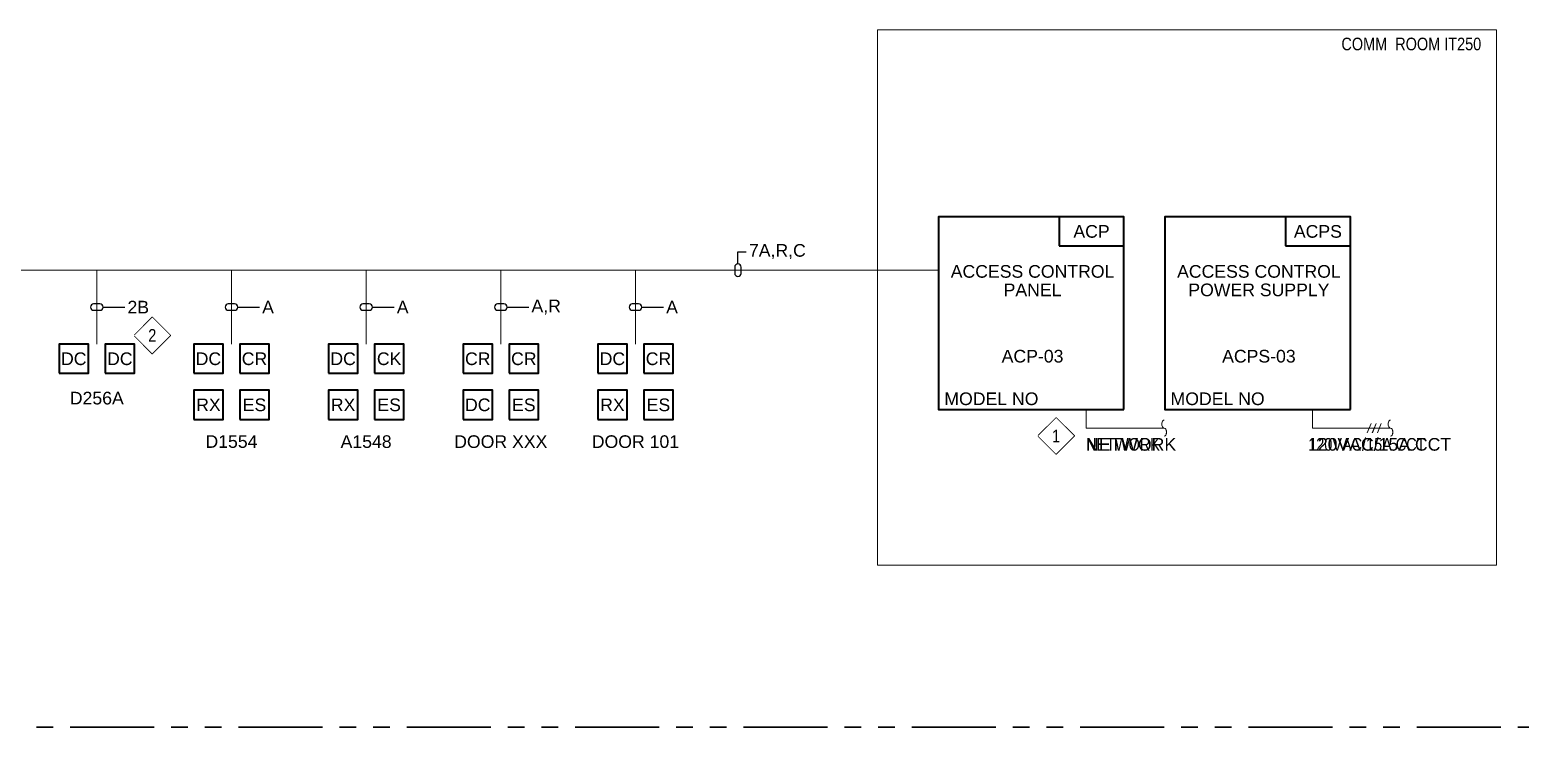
# Model space of a CAD drawing. Header units: inches. Extents: x 84 to 207, y -12 to 77.
# Drawn here: x 95.74 to 106.81, y 71.17 to 76.35 of the extents above; entities that cross this region are included whole.
import ezdxf
from ezdxf import colors
from ezdxf.entities.mleader import LeaderData, LeaderLine
from ezdxf.enums import TextEntityAlignment as Align
from ezdxf.math import Vec2, Vec3

# ---------------------------------------------------------------- set-up
doc = ezdxf.new("R2010")
doc.units = ezdxf.units.IN
doc.header["$MEASUREMENT"] = 0
doc.set_wipeout_variables(frame=1)
doc.linetypes.add('PHANTOM2', pattern=[1.25, 0.625, -0.125, 0.125, -0.125, 0.125, -0.125])
for name, color, linetype, lineweight in [('E-SEC-WIRE', 6, 'Continuous', 18), ('E-SERT-ACCS', 23, 'Continuous', 40), ('F-ALRM-WIRE-DTCT', 151, 'Continuous', 35), ('F-ANNO-TEXT', 7, 'Continuous', 25), ('F-ANNO-WIPE', 7, 'Continuous', 0), ('F-CTRL-PANL', 23, 'Continuous', 40), ('S-ANNO-DIMS', 2, 'Continuous', 25)]:
    doc.layers.add(name, color=color, linetype=linetype, lineweight=lineweight)
doc.styles.add('Body', font='', dxfattribs={"height": 0.09375})
doc.styles.add('MtXpl_Arial_Narrow', font='arial.ttf')
doc.styles.get('Body').set_extended_font_data('Arial Narrow')

# ---------------------------------------------------------------- blocks, each defined once
blk = doc.blocks.new('AC_Card_Reader')
blk.add_wipeout([(-0.109, 0), (-0.109, -0.217), (0.109, -0.217), (0.109, 0)]).dxf.layer = 'E-SERT-ACCS'
at = {"layer": 'E-SERT-ACCS', "color": 0, "linetype": 'ByBlock', "lineweight": -2}
blk.add_lwpolyline([(-0.109, -0.217), (0.109, -0.217), (0.109, 0), (-0.109, 0)], close=True, dxfattribs=at)
at = {"layer": 'E-SERT-ACCS', "color": 7, "style": 'MtXpl_Arial_Narrow', "flags": 8}
blk.add_attdef('MODELNO.', text='', height=0.0938, dxfattribs=at).set_placement((0.109, 0), align=Align.BOTTOM_LEFT)
blk.add_attdef('DEVICE_TYPE', text='', height=0.0938, dxfattribs=at).set_placement((0, -0.109), align=Align.MIDDLE)
blk = doc.blocks.new('DC_Door_Contact_Recessed')
blk.add_wipeout([(-0.109, 0), (-0.109, -0.217), (0.109, -0.217), (0.109, 0)]).dxf.layer = 'E-SERT-ACCS'
at = {"layer": 'E-SERT-ACCS', "color": 0, "linetype": 'ByBlock', "lineweight": -2}
blk.add_lwpolyline([(-0.109, -0.217), (0.109, -0.217), (0.109, 0), (-0.109, 0)], close=True, dxfattribs=at)
at = {"layer": 'E-SERT-ACCS', "color": 7, "style": 'MtXpl_Arial_Narrow', "flags": 8}
blk.add_attdef('MODELNO.', text='', height=0.0938, dxfattribs=at).set_placement((0.109, 0), align=Align.BOTTOM_LEFT)
blk.add_attdef('DEVICE_TYPE', text='', height=0.0938, dxfattribs=at).set_placement((0, -0.109), align=Align.MIDDLE)
blk = doc.blocks.new('RX_Motion_REX')
blk.add_wipeout([(-0.109, 0), (-0.109, -0.217), (0.109, -0.217), (0.109, 0)]).dxf.layer = 'E-SERT-ACCS'
at = {"layer": 'E-SERT-ACCS', "color": 0, "linetype": 'ByBlock', "lineweight": -2}
blk.add_lwpolyline([(-0.109, -0.217), (0.109, -0.217), (0.109, 0), (-0.109, 0)], close=True, dxfattribs=at)
at = {"layer": 'E-SERT-ACCS', "color": 7, "style": 'MtXpl_Arial_Narrow', "flags": 8}
blk.add_attdef('MODELNO.', text='', height=0.0938, dxfattribs=at).set_placement((0.109, 0), align=Align.BOTTOM_LEFT)
blk.add_attdef('DEVICE_TYPE', text='', height=0.0938, dxfattribs=at).set_placement((0, -0.109), align=Align.MIDDLE)
blk = doc.blocks.new('ES_Electric_Strike')
blk.add_wipeout([(-0.109, 0), (-0.109, -0.217), (0.109, -0.217), (0.109, 0)]).dxf.layer = 'E-SERT-ACCS'
at = {"layer": 'E-SERT-ACCS', "color": 0, "linetype": 'ByBlock', "lineweight": -2}
blk.add_lwpolyline([(-0.109, -0.217), (0.109, -0.217), (0.109, 0), (-0.109, 0)], close=True, dxfattribs=at)
at = {"layer": 'E-SERT-ACCS', "color": 7, "style": 'MtXpl_Arial_Narrow', "flags": 8}
blk.add_attdef('MODELNO.', text='', height=0.0938, dxfattribs=at).set_placement((0.109, 0), align=Align.BOTTOM_LEFT)
blk.add_attdef('DEVICE_TYPE', text='', height=0.0938, dxfattribs=at).set_placement((0, -0.109), align=Align.MIDDLE)
blk = doc.blocks.new('WireTagLoop')
at = {"color": 0, "linetype": 'ByBlock', "lineweight": -2}
blk.add_lwpolyline([(-0.5, 0.5, 0.999484), (-0.5, -0.5), (0.5, -0.5, 0.999484), (0.5, 0.5, 0.000258)], format="xyb", close=True, dxfattribs=at)
blk = doc.blocks.new('ACP_Access_Control_Panel')
blk.add_wipeout([(-0.241, 0), (-0.241, -0.217), (0.241, -0.217), (0.241, 0)])
at = {"color": 0, "linetype": 'ByBlock', "lineweight": -2}
blk.add_lwpolyline([(-0.241, -0.217), (0.241, -0.217), (0.241, 0), (-0.241, 0)], close=True, dxfattribs=at)
at = {"layer": 'E-SERT-ACCS', "color": 7, "style": 'MtXpl_Arial_Narrow', "flags": 8}
blk.add_attdef('MODELNO.', text='', height=0.0938, dxfattribs=at).set_placement((0.241, 0), align=Align.BOTTOM_LEFT)
blk.add_attdef('DEVICE_TYPE', text='', height=0.0938, dxfattribs=at).set_placement((0, -0.109), align=Align.MIDDLE)
blk = doc.blocks.new('ACP_FULL')
at = {"layer": 'E-SEC-WIRE'}
for q in [(0.408, -1.43), (0.987, -1.569)]:
    blk.add_line((0.408, -1.569), q, dxfattribs=at)
for centre, start_param, end_param in [((0.987, -1.539), 0, 3.141593), ((0.987, -1.599), 3.141593, 6.283185)]:
    blk.add_ellipse(centre, major_axis=(0, 0.03), ratio=0.590571, start_param=start_param, end_param=end_param, dxfattribs=at)
at = {"layer": 'E-SERT-ACCS'}
ref = blk.add_blockref('ACP_Access_Control_Panel', (0.448, 0), dxfattribs=at)
ref.add_attrib('DEVICE_TYPE', 'ACP', dxfattribs={"color": 7, "height": 0.0938, "style": 'MtXpl_Arial_Narrow'}).set_placement((0.448, -0.109), align=Align.MIDDLE)
at = {"layer": 'E-SERT-ACCS', "color": 7, "style": 'MtXpl_Arial_Narrow', "flags": 8}
blk.add_attdef('PANEL_ID', text='', height=0.0938, dxfattribs=at).set_placement((0.01, -1.036), align=Align.MIDDLE)
blk.add_attdef('MODELNO.', text='', height=0.0938, dxfattribs=at).set_placement((-0.645, -1.426), align=Align.BOTTOM_LEFT)
at = {"layer": 'F-ANNO-TEXT', "style": 'MtXpl_Arial_Narrow'}
for s, height, p in [('ACCESS CONTROL', 0.09375, (0.01, -0.406)), ('PANEL', 0.0938, (0.01, -0.543))]:
    blk.add_text(s, height=height, dxfattribs=at).set_placement(p, align=Align.MIDDLE_CENTER)
at = {"layer": 'F-ANNO-TEXT', "insert": (0.407, -1.69), "char_height": 0.0938, "width": 1.32, "attachment_point": 4, "style": 'MtXpl_Arial_Narrow'}
blk.add_mtext('NETWORK', dxfattribs=at)
at = {"layer": 'F-CTRL-PANL'}
blk.add_lwpolyline([(0.689, -1.43), (0.689, 0), (-0.689, 0), (-0.689, -1.43)], close=True, dxfattribs=at)
blk = doc.blocks.new('ACPS_Access_Control_Power_Supply')
blk.add_wipeout([(-0.241, 0), (-0.241, -0.217), (0.241, -0.217), (0.241, 0)])
at = {"color": 0, "linetype": 'ByBlock', "lineweight": -2}
blk.add_lwpolyline([(-0.241, -0.217), (0.241, -0.217), (0.241, 0), (-0.241, 0)], close=True, dxfattribs=at)
at = {"layer": 'E-SERT-ACCS', "color": 7, "style": 'MtXpl_Arial_Narrow', "flags": 8}
blk.add_attdef('MODELNO.', text='', height=0.0938, dxfattribs=at).set_placement((0.241, 0), align=Align.BOTTOM_LEFT)
blk.add_attdef('DEVICE_TYPE', text='', height=0.0938, dxfattribs=at).set_placement((0, -0.109), align=Align.MIDDLE)
blk = doc.blocks.new('ACPS_FULL')
at = {"layer": 'E-SEC-WIRE'}
for p, q in [((0.408, -1.569), (0.408, -1.43)), ((0.815, -1.603), (0.843, -1.534)), ((0.852, -1.603), (0.88, -1.534)), ((0.89, -1.603), (0.918, -1.534)), ((0.408, -1.569), (0.987, -1.569))]:
    blk.add_line(p, q, dxfattribs=at)
for centre, start_param, end_param in [((0.987, -1.539), 0, 3.141593), ((0.987, -1.599), 3.141593, 6.283185)]:
    blk.add_ellipse(centre, major_axis=(0, 0.03), ratio=0.590571, start_param=start_param, end_param=end_param, dxfattribs=at)
at = {"layer": 'E-SERT-ACCS'}
ref = blk.add_blockref('ACPS_Access_Control_Power_Supply', (0.448, 0), dxfattribs=at)
ref.add_attrib('DEVICE_TYPE', 'ACPS', dxfattribs={"color": 7, "height": 0.0938, "style": 'MtXpl_Arial_Narrow'}).set_placement((0.448, -0.109), align=Align.MIDDLE)
at = {"layer": 'E-SERT-ACCS', "color": 7, "style": 'MtXpl_Arial_Narrow', "flags": 8}
blk.add_attdef('PANEL_ID', text='', height=0.0938, dxfattribs=at).set_placement((0.01, -1.036), align=Align.MIDDLE)
blk.add_attdef('MODELNO.', text='', height=0.0938, dxfattribs=at).set_placement((-0.645, -1.426), align=Align.BOTTOM_LEFT)
at = {"layer": 'F-ANNO-TEXT', "style": 'MtXpl_Arial_Narrow'}
for s, p in [('ACCESS CONTROL', (0.01, -0.406)), ('POWER SUPPLY', (0.01, -0.543))]:
    blk.add_text(s, height=0.09375, dxfattribs=at).set_placement(p, align=Align.MIDDLE_CENTER)
at = {"layer": 'F-ANNO-TEXT', "insert": (0.375, -1.69), "char_height": 0.09375, "width": 1.32, "attachment_point": 4, "style": 'MtXpl_Arial_Narrow'}
blk.add_mtext('120VAC/15A CCT', dxfattribs=at)
at = {"layer": 'F-CTRL-PANL'}
blk.add_lwpolyline([(0.689, -1.43), (0.689, 0), (-0.689, 0), (-0.689, -1.43)], close=True, dxfattribs=at)
blk = doc.blocks.new('AC_120VAC')
at = {"layer": 'E-SEC-WIRE'}
for p, q in [((0, -0.139), (0, 0)), ((0.407, -0.174), (0.435, -0.104)), ((0.445, -0.174), (0.472, -0.104)), ((0.482, -0.174), (0.51, -0.104)), ((0, -0.139), (0.58, -0.139))]:
    blk.add_line(p, q, dxfattribs=at)
for centre, start_param, end_param in [((0.58, -0.109), 0, 3.141593), ((0.58, -0.169), 3.141593, 6.283185)]:
    blk.add_ellipse(centre, major_axis=(0, 0.03), ratio=0.590571, start_param=start_param, end_param=end_param, dxfattribs=at)
at = {"layer": 'E-SERT-ACCS', "color": 7, "lineweight": 25, "insert": (-0.032, -0.26), "char_height": 0.09375, "width": 1.32, "attachment_point": 4, "style": 'Body'}
blk.add_mtext('120VAC/15A CCT', dxfattribs=at)
blk = doc.blocks.new('KEYNOTE')
at = {"color": 0, "linetype": 'ByBlock', "lineweight": -2, "transparency": 16777216}
blk.add_lwpolyline([(-0.133, 0), (0, -0.133), (0.133, 0), (0, 0.133)], close=True, dxfattribs=at)
at = {"color": 0, "linetype": 'ByBlock', "lineweight": -2, "transparency": 16777216, "style": 'Body'}
blk.add_attdef('KEYNOTE', text='', height=0.0938, dxfattribs=at).set_placement((0, 0), align=Align.MIDDLE_CENTER)
at = {"color": 0, "linetype": 'ByBlock', "lineweight": -2, "transparency": 16777216}
blk.add_wipeout([(0, 0.133), (-0.133, 0), (0, -0.133), (0.133, 0)], dxfattribs=at).dxf.layer = 'F-ANNO-WIPE'
blk = doc.blocks.new('CK_Card_Reader_Keypad')
blk.add_wipeout([(-0.109, 0), (-0.109, -0.217), (0.109, -0.217), (0.109, 0)]).dxf.layer = 'E-SERT-ACCS'
at = {"layer": 'E-SERT-ACCS', "color": 0, "linetype": 'ByBlock', "lineweight": -2}
blk.add_lwpolyline([(-0.109, -0.217), (0.109, -0.217), (0.109, 0), (-0.109, 0)], close=True, dxfattribs=at)
at = {"layer": 'E-SERT-ACCS', "color": 7, "style": 'MtXpl_Arial_Narrow', "flags": 8}
blk.add_attdef('MODELNO.', text='', height=0.0938, dxfattribs=at).set_placement((0.109, 0), align=Align.BOTTOM_LEFT)
blk.add_attdef('DEVICE_TYPE', text='', height=0.0938, dxfattribs=at).set_placement((0, -0.109), align=Align.MIDDLE)

msp = doc.modelspace()

# ---------------------------------------------------------------- linework, layer by layer
at = {"layer": 'E-SEC-WIRE'}
for p, q in [((93.24, 74.565), (102.49, 74.565)), ((96.24, 74.017), (96.24, 74.565)), ((97.24, 74.017), (97.24, 74.565)), ((98.24, 74.017), (98.24, 74.565)), ((99.24, 74.017), (99.24, 74.565)), ((100.24, 74.017), (100.24, 74.565))]:
    msp.add_line(p, q, dxfattribs=at)
at = {"layer": 'F-ALRM-WIRE-DTCT', "color": 251, "linetype": 'PHANTOM2', "true_color": 0x636466}
msp.add_line((91.042, 71.174), (107.469, 71.174), dxfattribs=at)
at = {"layer": 'S-ANNO-DIMS', "color": 8, "lineweight": 15}
msp.add_lwpolyline([(102.038, 76.349), (106.635, 76.349), (106.635, 72.377), (102.038, 72.377)], close=True, dxfattribs=at)

# ---------------------------------------------------------------- block references
at = {"layer": 'E-SERT-ACCS'}
ref = msp.add_blockref('DC_Door_Contact_Recessed', (96.069, 74.017), dxfattribs=at)
ref.add_attrib('DEVICE_TYPE', 'DC', dxfattribs={"color": 7, "height": 0.0938, "style": 'MtXpl_Arial_Narrow'}).set_placement((96.069, 73.908), align=Align.MIDDLE)
ref = msp.add_blockref('DC_Door_Contact_Recessed', (96.411, 74.017), dxfattribs=at)
ref.add_attrib('DEVICE_TYPE', 'DC', dxfattribs={"color": 7, "height": 0.0938, "style": 'MtXpl_Arial_Narrow'}).set_placement((96.411, 73.908), align=Align.MIDDLE)
ref = msp.add_blockref('DC_Door_Contact_Recessed', (97.069, 74.017), dxfattribs=at)
ref.add_attrib('DEVICE_TYPE', 'DC', dxfattribs={"color": 7, "height": 0.0938, "style": 'MtXpl_Arial_Narrow'}).set_placement((97.069, 73.908), align=Align.MIDDLE)
ref = msp.add_blockref('AC_Card_Reader', (97.411, 74.017), dxfattribs=at)
ref.add_attrib('DEVICE_TYPE', 'CR', dxfattribs={"color": 7, "height": 0.0938, "style": 'MtXpl_Arial_Narrow'}).set_placement((97.411, 73.908), align=Align.MIDDLE)
ref = msp.add_blockref('DC_Door_Contact_Recessed', (98.069, 74.017), dxfattribs=at)
ref.add_attrib('DEVICE_TYPE', 'DC', dxfattribs={"color": 7, "height": 0.0938, "style": 'MtXpl_Arial_Narrow'}).set_placement((98.069, 73.908), align=Align.MIDDLE)
ref = msp.add_blockref('CK_Card_Reader_Keypad', (98.411, 74.017), dxfattribs=at)
ref.add_attrib('DEVICE_TYPE', 'CK', dxfattribs={"color": 7, "height": 0.0938, "style": 'MtXpl_Arial_Narrow'}).set_placement((98.411, 73.908), align=Align.MIDDLE)
ref = msp.add_blockref('AC_Card_Reader', (99.069, 74.017), dxfattribs=at)
ref.add_attrib('DEVICE_TYPE', 'CR', dxfattribs={"color": 7, "height": 0.0938, "style": 'MtXpl_Arial_Narrow'}).set_placement((99.069, 73.908), align=Align.MIDDLE)
ref = msp.add_blockref('AC_Card_Reader', (99.411, 74.017), dxfattribs=at)
ref.add_attrib('DEVICE_TYPE', 'CR', dxfattribs={"color": 7, "height": 0.0938, "style": 'MtXpl_Arial_Narrow'}).set_placement((99.411, 73.908), align=Align.MIDDLE)
ref = msp.add_blockref('DC_Door_Contact_Recessed', (100.069, 74.017), dxfattribs=at)
ref.add_attrib('DEVICE_TYPE', 'DC', dxfattribs={"color": 7, "height": 0.0938, "style": 'MtXpl_Arial_Narrow'}).set_placement((100.069, 73.908), align=Align.MIDDLE)
ref = msp.add_blockref('AC_Card_Reader', (100.411, 74.017), dxfattribs=at)
ref.add_attrib('DEVICE_TYPE', 'CR', dxfattribs={"color": 7, "height": 0.0938, "style": 'MtXpl_Arial_Narrow'}).set_placement((100.411, 73.908), align=Align.MIDDLE)
ref = msp.add_blockref('RX_Motion_REX', (97.069, 73.675), dxfattribs=at)
ref.add_attrib('DEVICE_TYPE', 'RX', dxfattribs={"color": 7, "height": 0.0938, "style": 'MtXpl_Arial_Narrow'}).set_placement((97.069, 73.566), align=Align.MIDDLE)
ref = msp.add_blockref('ES_Electric_Strike', (97.411, 73.675), dxfattribs=at)
ref.add_attrib('DEVICE_TYPE', 'ES', dxfattribs={"color": 7, "height": 0.0938, "style": 'MtXpl_Arial_Narrow'}).set_placement((97.411, 73.566), align=Align.MIDDLE)
ref = msp.add_blockref('RX_Motion_REX', (98.069, 73.675), dxfattribs=at)
ref.add_attrib('DEVICE_TYPE', 'RX', dxfattribs={"color": 7, "height": 0.0938, "style": 'MtXpl_Arial_Narrow'}).set_placement((98.069, 73.566), align=Align.MIDDLE)
ref = msp.add_blockref('ES_Electric_Strike', (98.411, 73.675), dxfattribs=at)
ref.add_attrib('DEVICE_TYPE', 'ES', dxfattribs={"color": 7, "height": 0.0938, "style": 'MtXpl_Arial_Narrow'}).set_placement((98.411, 73.566), align=Align.MIDDLE)
ref = msp.add_blockref('DC_Door_Contact_Recessed', (99.069, 73.675), dxfattribs=at)
ref.add_attrib('DEVICE_TYPE', 'DC', dxfattribs={"color": 7, "height": 0.0938, "style": 'MtXpl_Arial_Narrow'}).set_placement((99.069, 73.566), align=Align.MIDDLE)
ref = msp.add_blockref('ES_Electric_Strike', (99.411, 73.675), dxfattribs=at)
ref.add_attrib('DEVICE_TYPE', 'ES', dxfattribs={"color": 7, "height": 0.0938, "style": 'MtXpl_Arial_Narrow'}).set_placement((99.411, 73.566), align=Align.MIDDLE)
ref = msp.add_blockref('RX_Motion_REX', (100.069, 73.675), dxfattribs=at)
ref.add_attrib('DEVICE_TYPE', 'RX', dxfattribs={"color": 7, "height": 0.0938, "style": 'MtXpl_Arial_Narrow'}).set_placement((100.069, 73.566), align=Align.MIDDLE)
ref = msp.add_blockref('ES_Electric_Strike', (100.411, 73.675), dxfattribs=at)
ref.add_attrib('DEVICE_TYPE', 'ES', dxfattribs={"color": 7, "height": 0.0938, "style": 'MtXpl_Arial_Narrow'}).set_placement((100.411, 73.566), align=Align.MIDDLE)

# ---------------------------------------------------------------- texts
at = {"layer": 'E-SERT-ACCS', "color": 7, "style": 'MtXpl_Arial_Narrow'}
for s, p in [('D256A', (96.24, 73.616)), ('D1554', (97.24, 73.293)), ('A1548', (98.24, 73.293)), ('DOOR XXX', (99.24, 73.293)), ('DOOR 101', (100.24, 73.293))]:
    msp.add_text(s, height=0.0938, dxfattribs=at).set_placement(p, align=Align.MIDDLE)
at = {"layer": 'E-SERT-ACCS', "color": 7, "lineweight": 25, "insert": (106.521, 76.243), "char_height": 0.09375, "width": 1.32, "attachment_point": 6, "style": 'Body'}
msp.add_mtext('COMM  ROOM IT250', dxfattribs=at)

# ---------------------------------------------------------------- leaders
at = {"layer": 'E-SERT-ACCS', "color": 7}
ml = msp.add_multileader_mtext('Standard', dxfattribs=at)
ml.set_content('7A,R,C', color=7, style='MtXpl_Arial_Narrow')
ml.set_leader_properties(color=256, linetype='Continuous')
ml.set_arrow_properties(name='WireTagLoop')
ml.build(insert=Vec2(0, 0))
ml.multileader.update_dxf_attribs({"text_left_attachment_type": 2, "text_right_attachment_type": 2, "text_bottom_attachment_type": 2, "dogleg_length": 0.0625, "arrow_head_size": 0.0469})
ctx = ml.context
ctx.base_point, ctx.char_height, ctx.arrow_head_size, ctx.landing_gap_size, ctx.plane_origin = Vec3(101.063, 74.702), 0.0938, 0.0469, 0.02, Vec3(57.823, 82.684)
ctx.left_attachment, ctx.right_attachment, ctx.top_attachment = 2, 2, 2
notes = []
notes.append((ctx, [(1, (1, 1, 0), (101.001, 74.702), (1, 0), 0.0625, [(0, [(101.001, 74.565)], 0, [])])]))
ctx.mtext.insert, ctx.mtext.flow_direction = Vec3(101.083, 74.759), 5
ml = msp.add_multileader_mtext('Standard', dxfattribs=at)
ml.set_content('2B', color=7, style='MtXpl_Arial_Narrow')
ml.set_leader_properties(color=256, linetype='Continuous')
ml.set_arrow_properties(name='WireTagLoop')
ml.build(insert=Vec2(0, 0))
ml.multileader.update_dxf_attribs({"text_left_attachment_type": 2, "text_right_attachment_type": 2, "text_bottom_attachment_type": 2, "dogleg_length": 0.0625, "arrow_head_size": 0.0469})
ctx = ml.context
ctx.base_point, ctx.char_height, ctx.arrow_head_size, ctx.landing_gap_size, ctx.plane_origin = Vec3(96.448, 74.291), 0.0938, 0.0469, 0.02, Vec3(52.729, 82.41)
ctx.left_attachment, ctx.right_attachment, ctx.top_attachment = 2, 2, 2
notes.append((ctx, [(1, (1, 1, 0), (96.385, 74.291), (1, 0), 0.0625, [(0, [(96.24, 74.291)], 0, [])])]))
ctx.mtext.insert, ctx.mtext.flow_direction = Vec3(96.468, 74.338), 5
ml = msp.add_multileader_mtext('Standard', dxfattribs=at)
ml.set_content('A', color=7, style='MtXpl_Arial_Narrow')
ml.set_leader_properties(color=256, linetype='Continuous')
ml.set_arrow_properties(name='WireTagLoop')
ml.build(insert=Vec2(0, 0))
ml.multileader.update_dxf_attribs({"text_left_attachment_type": 2, "text_right_attachment_type": 2, "text_bottom_attachment_type": 2, "dogleg_length": 0.0625, "arrow_head_size": 0.0469})
ctx = ml.context
ctx.base_point, ctx.char_height, ctx.arrow_head_size, ctx.landing_gap_size, ctx.plane_origin = Vec3(97.448, 74.291), 0.0938, 0.0469, 0.02, Vec3(53.729, 82.41)
ctx.left_attachment, ctx.right_attachment, ctx.top_attachment = 2, 2, 2
notes.append((ctx, [(1, (1, 1, 0), (97.385, 74.291), (1, 0), 0.0625, [(0, [(97.24, 74.291)], 0, [])])]))
ctx.mtext.insert, ctx.mtext.flow_direction = Vec3(97.468, 74.338), 5
ml = msp.add_multileader_mtext('Standard', dxfattribs=at)
ml.set_content('A', color=7, style='MtXpl_Arial_Narrow')
ml.set_leader_properties(color=256, linetype='Continuous')
ml.set_arrow_properties(name='WireTagLoop')
ml.build(insert=Vec2(0, 0))
ml.multileader.update_dxf_attribs({"text_left_attachment_type": 2, "text_right_attachment_type": 2, "text_bottom_attachment_type": 2, "dogleg_length": 0.0625, "arrow_head_size": 0.0469})
ctx = ml.context
ctx.base_point, ctx.char_height, ctx.arrow_head_size, ctx.landing_gap_size, ctx.plane_origin = Vec3(98.448, 74.291), 0.0938, 0.0469, 0.02, Vec3(54.729, 82.41)
ctx.left_attachment, ctx.right_attachment, ctx.top_attachment = 2, 2, 2
notes.append((ctx, [(1, (1, 1, 0), (98.385, 74.291), (1, 0), 0.0625, [(0, [(98.24, 74.291)], 0, [])])]))
ctx.mtext.insert, ctx.mtext.flow_direction = Vec3(98.468, 74.338), 5
ml = msp.add_multileader_mtext('Standard', dxfattribs=at)
ml.set_content('A,R', color=7, style='MtXpl_Arial_Narrow')
ml.set_leader_properties(color=256, linetype='Continuous')
ml.set_arrow_properties(name='WireTagLoop')
ml.build(insert=Vec2(0, 0))
ml.multileader.update_dxf_attribs({"text_left_attachment_type": 2, "text_right_attachment_type": 2, "text_bottom_attachment_type": 2, "dogleg_length": 0.0625, "arrow_head_size": 0.0469})
ctx = ml.context
ctx.base_point, ctx.char_height, ctx.arrow_head_size, ctx.landing_gap_size, ctx.plane_origin = Vec3(99.448, 74.291), 0.0938, 0.0469, 0.02, Vec3(55.729, 82.41)
ctx.left_attachment, ctx.right_attachment, ctx.top_attachment = 2, 2, 2
notes.append((ctx, [(1, (1, 1, 0), (99.385, 74.291), (1, 0), 0.0625, [(0, [(99.24, 74.291)], 0, [])])]))
ctx.mtext.insert, ctx.mtext.flow_direction = Vec3(99.468, 74.347), 5
ml = msp.add_multileader_mtext('Standard', dxfattribs=at)
ml.set_content('A', color=7, style='MtXpl_Arial_Narrow')
ml.set_leader_properties(color=256, linetype='Continuous')
ml.set_arrow_properties(name='WireTagLoop')
ml.build(insert=Vec2(0, 0))
ml.multileader.update_dxf_attribs({"text_left_attachment_type": 2, "text_right_attachment_type": 2, "text_bottom_attachment_type": 2, "dogleg_length": 0.0625, "arrow_head_size": 0.0469})
ctx = ml.context
ctx.base_point, ctx.char_height, ctx.arrow_head_size, ctx.landing_gap_size, ctx.plane_origin = Vec3(100.448, 74.291), 0.0938, 0.0469, 0.02, Vec3(56.729, 82.41)
ctx.left_attachment, ctx.right_attachment, ctx.top_attachment = 2, 2, 2
notes.append((ctx, [(1, (1, 1, 0), (100.385, 74.291), (1, 0), 0.0625, [(0, [(100.24, 74.291)], 0, [])])]))
ctx.mtext.insert, ctx.mtext.flow_direction = Vec3(100.468, 74.338), 5
for ctx, leaders in notes:
    for number, flags, end, landing, length, lines in leaders:
        leader = LeaderData()
        leader.index, (leader.has_last_leader_line, leader.has_dogleg_vector, leader.attachment_direction) = number, flags
        leader.last_leader_point, leader.dogleg_vector, leader.dogleg_length = Vec3(end), Vec3(landing), length
        for number, points, colour, breaks in lines:
            line = LeaderLine()
            line.index, line.vertices, line.color, line.breaks = number, Vec3.list(points), colors.encode_raw_color(colour), breaks
            leader.lines.append(line)
        ctx.leaders.append(leader)

# ---------------------------------------------------------------- next in the draw order: block references
ref = msp.add_blockref('ACP_FULL', (103.179, 74.962))
ref.add_attrib('PANEL_ID', 'ACP-03', dxfattribs={"layer": 'E-SERT-ACCS', "color": 7, "height": 0.0938, "style": 'MtXpl_Arial_Narrow'}).set_placement((103.189, 73.927), align=Align.MIDDLE)
ref.add_attrib('MODELNO.', 'MODEL NO', dxfattribs={"layer": 'E-SERT-ACCS', "color": 7, "height": 0.0938, "style": 'MtXpl_Arial_Narrow'}).set_placement((102.534, 73.536), align=Align.BOTTOM_LEFT)
ref = msp.add_blockref('KEYNOTE', (96.652, 74.081), dxfattribs=at)
ref.add_attrib('KEYNOTE', '2', dxfattribs={"layer": '0', "color": 0, "linetype": 'ByBlock', "lineweight": -2, "height": 0.0938, "style": 'Body'}).set_placement((96.652, 74.081), align=Align.MIDDLE_CENTER)

# ---------------------------------------------------------------- next in the draw order: linework, layer by layer
at = {"layer": 'E-SEC-WIRE'}
msp.add_line((103.587, 73.393), (103.587, 73.532), dxfattribs=at)

# ---------------------------------------------------------------- next in the draw order: block references
ref = msp.add_blockref('ACPS_FULL', (104.86, 74.962))
ref.add_attrib('MODELNO.', 'MODEL NO', dxfattribs={"layer": 'E-SERT-ACCS', "color": 7, "height": 0.0938, "style": 'MtXpl_Arial_Narrow'}).set_placement((104.214, 73.536), align=Align.BOTTOM_LEFT)
ref.add_attrib('PANEL_ID', 'ACPS-03', dxfattribs={"layer": 'E-SERT-ACCS', "color": 7, "height": 0.0938, "style": 'MtXpl_Arial_Narrow'}).set_placement((104.87, 73.927), align=Align.MIDDLE)
at = {"layer": 'E-SERT-ACCS', "color": 7}
ref = msp.add_blockref('KEYNOTE', (103.364, 73.335), dxfattribs=at)
ref.add_attrib('KEYNOTE', '1', dxfattribs={"layer": '0', "color": 0, "linetype": 'ByBlock', "lineweight": -2, "height": 0.0938, "style": 'Body'}).set_placement((103.364, 73.335), align=Align.MIDDLE_CENTER)

# ---------------------------------------------------------------- next in the draw order: linework, layer by layer
at = {"layer": 'E-SEC-WIRE'}
msp.add_line((103.587, 73.393), (104.167, 73.393), dxfattribs=at)
for centre, start_param, end_param in [((104.167, 73.423), 0, 3.141593), ((104.167, 73.363), 3.141593, 6.283185)]:
    msp.add_ellipse(centre, major_axis=(0, 0.03), ratio=0.590571, start_param=start_param, end_param=end_param, dxfattribs=at)

# ---------------------------------------------------------------- next in the draw order: block references
at = {"layer": 'E-SERT-ACCS'}
msp.add_blockref('AC_120VAC', (105.268, 73.532), dxfattribs=at)

# ---------------------------------------------------------------- next in the draw order: texts
at = {"layer": 'E-SERT-ACCS', "color": 7, "lineweight": 25, "insert": (103.586, 73.272), "char_height": 0.0938, "width": 1.32, "attachment_point": 4, "style": 'Body'}
msp.add_mtext('NETWORK', dxfattribs=at)

doc.saveas('drawing.dxf')
